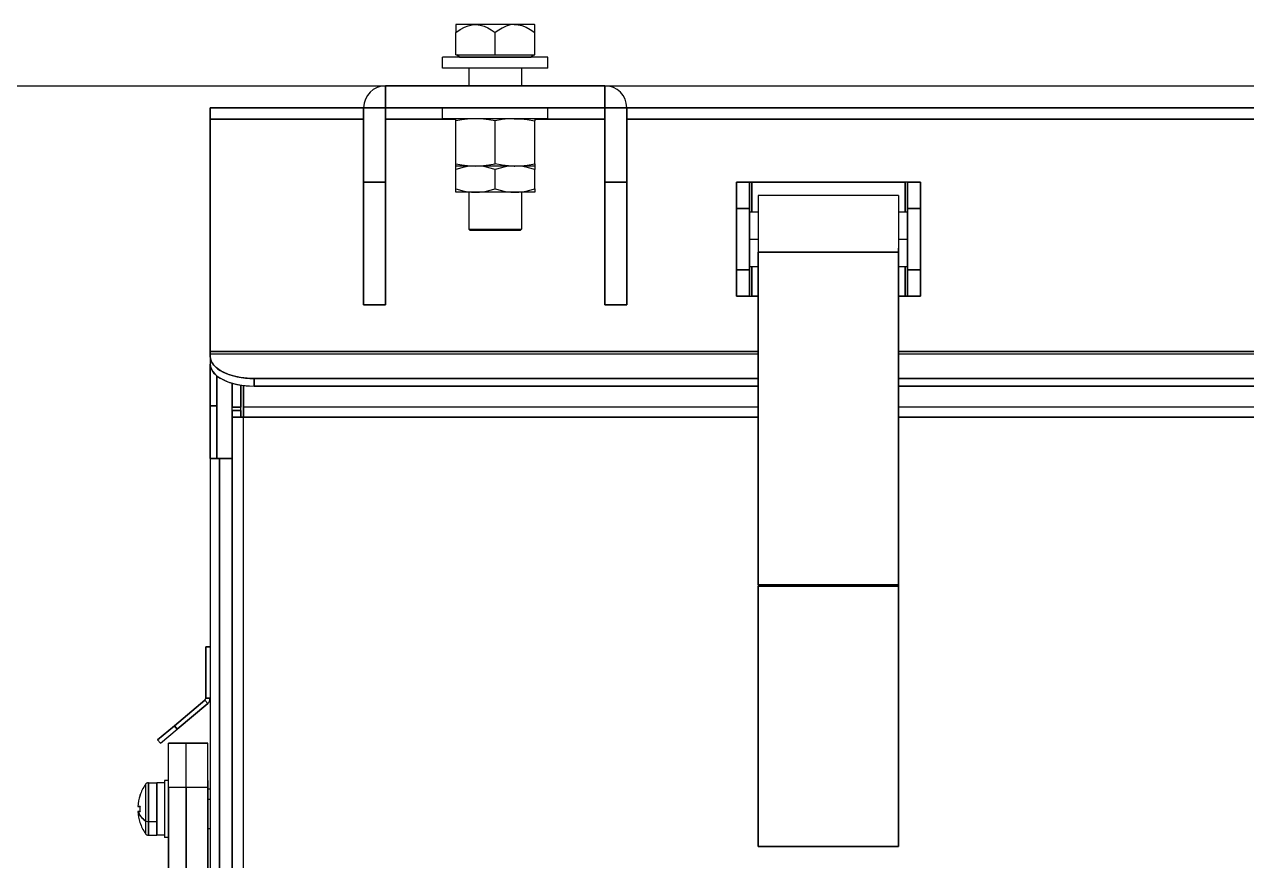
# Model space of a CAD drawing. Extents: x 39751 to 116307, y -36149 to -14965.
# Drawn here: x 52134.5 to 52413.2, y -20576.8 to -20386 of the extents above; entities that cross this region are included whole.
import ezdxf

# ---------------------------------------------------------------- set-up
doc = ezdxf.new("R2010")
doc.units = 0
doc.header["$LTSCALE"] = 1500
doc.layers.add('confine1', color=3, linetype='Continuous')

# ---------------------------------------------------------------- blocks, each defined once
blk = doc.blocks.new('A$C24CB74E6')
at = {"color": 7, "ltscale": 8.2401e-05}
for p, q in [((88.51, 509), (88.5, 508.99)), ((106.49, 509), (106.5, 508.99))]:
    blk.add_line(p, q, dxfattribs=at)
at = {"color": 7, "ltscale": 0.009184}
for p, q in [((88.5, 508.99), (88.5, 507.15)), ((106.5, 507.15), (106.5, 508.99))]:
    blk.add_line(p, q, dxfattribs=at)
at = {"color": 7, "ltscale": 0.066499}
blk.add_line((101.81, 509), (88.51, 509), dxfattribs=at)
at = {"color": 7, "ltscale": 0.023403}
blk.add_line((106.49, 509), (101.81, 509), dxfattribs=at)
at = {"color": 7, "ltscale": 0.025249}
for p, q in [((88.5, 502.1), (88.5, 507.15)), ((97.5, 502.1), (97.5, 507.15)), ((106.5, 502.1), (106.5, 507.15))]:
    blk.add_line(p, q, dxfattribs=at)
at = {"color": 7, "ltscale": 0.045}
for p, q in [((88.5, 502.1), (97.5, 502.1)), ((97.5, 502.1), (106.5, 502.1)), ((102, 476.7), (93, 476.7)), ((102, 470.7), (93, 470.7))]:
    blk.add_line(p, q, dxfattribs=at)
at = {"color": 7, "ltscale": 0.004245}
for p, q in [((89.37, 501.5), (88.76, 502.1)), ((105.63, 501.5), (106.24, 502.1))]:
    blk.add_line(p, q, dxfattribs=at)
at = {"color": 7, "ltscale": 0.06}
for p, q in [((97.5, 501.5), (85.5, 501.5)), ((97.5, 499), (85.5, 499)), ((109.5, 501.5), (97.5, 501.5)), ((109.5, 499), (97.5, 499)), ((97.5, 487.5), (85.5, 487.5)), ((109.5, 487.5), (97.5, 487.5)), ((20.3, 336), (20.3, 324)), ((20.3, 336), (20.3, 324))]:
    blk.add_line(p, q, dxfattribs=at)
at = {"color": 7, "ltscale": 0.0125}
for p, q in [((85.5, 499), (85.5, 501.5)), ((109.5, 499), (109.5, 501.5)), ((85.5, 487.5), (85.5, 490)), ((109.5, 487.5), (109.5, 490))]:
    blk.add_line(p, q, dxfattribs=at)
at = {"color": 7, "ltscale": 0.021172}
blk.add_line((89.37, 501.5), (93.6, 501.5), dxfattribs=at)
at = {"color": 7, "ltscale": 0.02}
for p, q in [((91.5, 499), (91.5, 495)), ((103.5, 499), (103.5, 495)), ((23, 345), (27, 345)), ((27, 345), (23, 345)), ((23, 345), (27, 345)), ((23, 335), (27, 335)), ((23, 335), (27, 335))]:
    blk.add_line(p, q, dxfattribs=at)
at = {"color": 7, "ltscale": 0.060176}
blk.add_line((93.6, 501.5), (105.63, 501.5), dxfattribs=at)
at = {"color": 7, "ltscale": 0.025}
for p, q in [((72.5, 495), (72.5, 490)), ((72.5, 490), (72.5, 495)), ((122.5, 495), (122.5, 490)), ((122.5, 490), (122.5, 495)), ((67.5, 490), (72.5, 490)), ((72.5, 490), (67.5, 490)), ((127.5, 490), (122.5, 490)), ((122.5, 490), (127.5, 490)), ((67.5, 473), (72.5, 473)), ((72.5, 473), (67.5, 473)), ((127.5, 473), (122.5, 473)), ((122.5, 473), (127.5, 473)), ((67.5, 445), (72.5, 445)), ((72.5, 445), (67.5, 445)), ((122.5, 445), (127.5, 445)), ((127.5, 445), (122.5, 445)), ((27, 345), (32, 345)), ((32, 345), (27, 345)), ((27, 345), (32, 345)), ((27, 335), (32, 335)), ((27, 335), (32, 335))]:
    blk.add_line(p, q, dxfattribs=at)
at = {"color": 7, "ltscale": 0.25}
for p, q in [((72.5, 495), (122.5, 495)), ((122.5, 495), (72.5, 495)), ((122.5, 490), (72.5, 490)), ((72.5, 490), (122.5, 490))]:
    blk.add_line(p, q, dxfattribs=at)
at = {"color": 7, "ltscale": 0.095}
for p, q in [((91.5, 495), (72.5, 495)), ((91.5, 495), (72.5, 495)), ((72.5, 495), (91.5, 495)), ((122.5, 495), (103.5, 495)), ((122.5, 495), (103.5, 495)), ((103.5, 495), (122.5, 495))]:
    blk.add_line(p, q, dxfattribs=at)
at = {"color": 7, "ltscale": 0.07}
for p, q in [((90.5, 495), (104.5, 495)), ((152.5, 467), (152.5, 453)), ((152.5, 453), (152.5, 467)), ((155.5, 453), (155.5, 467)), ((155.5, 467), (155.5, 453)), ((191.5, 453), (191.5, 467)), ((191.5, 467), (191.5, 453)), ((194.5, 467), (194.5, 453)), ((194.5, 453), (194.5, 467))]:
    blk.add_line(p, q, dxfattribs=at)
at = {"color": 7, "ltscale": 0.005}
for p, q in [((91.5, 495), (90.5, 495)), ((91.5, 495), (90.5, 495)), ((91.5, 495), (90.5, 495)), ((104.5, 495), (103.5, 495)), ((104.5, 495), (103.5, 495)), ((104.5, 495), (103.5, 495)), ((31.5, 367), (32.5, 367)), ((32.5, 367), (31.5, 367)), ((32.5, 367), (31.5, 367)), ((31.29, 354.82), (31.93, 354.05)), ((31.93, 354.05), (31.29, 354.82)), ((31.5, 355.28), (32.5, 355.28)), ((32.5, 355.28), (31.5, 355.28)), ((24.97, 348.22), (24.33, 348.98)), ((24.33, 348.98), (24.97, 348.22))]:
    blk.add_line(p, q, dxfattribs=at)
at = {"color": 7, "ltscale": 0.013}
for p, q in [((32.5, 487.4), (32.5, 490)), ((32.5, 490), (32.5, 487.4)), ((189.5, 413.85), (189.5, 416.45))]:
    blk.add_line(p, q, dxfattribs=at)
at = {"color": 7, "ltscale": 0.175}
for p, q in [((32.5, 490), (67.5, 490)), ((67.5, 490), (32.5, 490)), ((67.5, 490), (32.5, 490)), ((67.5, 487.4), (32.5, 487.4)), ((32.5, 487.4), (67.5, 487.4)), ((191, 473), (156, 473)), ((156, 473), (191, 473)), ((191, 473), (156, 473))]:
    blk.add_line(p, q, dxfattribs=at)
at = {"color": 7, "ltscale": 0.085}
for p, q in [((67.5, 490), (67.5, 473)), ((67.5, 473), (67.5, 490)), ((72.5, 473), (72.5, 490)), ((72.5, 490), (72.5, 473)), ((122.5, 473), (122.5, 490)), ((122.5, 490), (122.5, 473)), ((127.5, 490), (127.5, 473)), ((127.5, 473), (127.5, 490))]:
    blk.add_line(p, q, dxfattribs=at)
at = {"color": 7, "ltscale": 0.225}
for p, q in [((72.5, 445), (72.5, 490)), ((127.5, 445), (127.5, 490))]:
    blk.add_line(p, q, dxfattribs=at)
at = {"color": 7}
for p, q in [((127.5, 490), (437.5, 490)), ((437.5, 490), (127.5, 490)), ((437.5, 490), (127.5, 490)), ((437.5, 487.4), (127.5, 487.4)), ((127.5, 487.4), (437.5, 487.4)), ((157.5, 434.35), (32.5, 434.35)), ((32.5, 434.35), (157.5, 434.35)), ((32.5, 433.83), (157.5, 433.83)), ((32.5, 433.83), (157.5, 433.83)), ((375.5, 434.35), (189.5, 434.35)), ((189.5, 434.35), (375.5, 434.35)), ((189.5, 433.83), (375.5, 433.83)), ((189.5, 433.83), (375.5, 433.83)), ((42.5, 428.23), (157.5, 428.23)), ((157.5, 428.23), (42.5, 428.23)), ((157.5, 426.49), (42.5, 426.49)), ((42.5, 426.49), (157.5, 426.49)), ((189.5, 428.23), (375.5, 428.23)), ((375.5, 428.23), (189.5, 428.23)), ((375.5, 426.49), (189.5, 426.49)), ((189.5, 426.49), (375.5, 426.49)), ((157.5, 421.67), (40.1, 421.67)), ((157.5, 421.67), (40.1, 421.67)), ((375.5, 421.67), (189.5, 421.67)), ((375.5, 421.67), (189.5, 421.67)), ((37.5, 7.52), (37.5, 419.42)), ((37.5, 419.42), (37.5, 7.52)), ((40.1, 419.42), (157.5, 419.42)), ((40.1, 7.52), (40.1, 419.42)), ((40.1, 7.52), (40.1, 419.42)), ((157.5, 419.42), (40.1, 419.42)), ((189.5, 419.42), (375.5, 419.42)), ((375.5, 419.42), (189.5, 419.42)), ((32.5, 410), (32.5, 16.1)), ((32.5, 410), (32.5, 16.1)), ((34.6, 16.1), (34.6, 410)), ((34.6, 410), (34.6, 16.1)), ((23, 335), (23, 175)), ((23, 175), (23, 335)), ((27, 175), (27, 335)), ((27, 335), (27, 175)), ((27, 335), (27, 175)), ((27, 175), (27, 335)), ((32, 175), (32, 335)), ((32, 335), (32, 175))]:
    blk.add_line(p, q, dxfattribs=at)
at = {"color": 7, "ltscale": 0.265268}
for p, q in [((32.5, 487.4), (32.5, 434.35)), ((32.5, 434.35), (32.5, 487.4))]:
    blk.add_line(p, q, dxfattribs=at)
at = {"color": 7, "ltscale": 0.08}
for p, q in [((88.5, 487.4), (72.5, 487.4)), ((72.5, 487.4), (88.5, 487.4)), ((122.5, 487.4), (106.5, 487.4)), ((106.5, 487.4), (122.5, 487.4))]:
    blk.add_line(p, q, dxfattribs=at)
at = {"color": 7, "ltscale": 0.002534}
for p, q in [((88.5, 486.99), (88.5, 487.5)), ((106.5, 487.5), (106.5, 486.99)), ((88.5, 476.7), (88.5, 477.21)), ((106.5, 477.21), (106.5, 476.7))]:
    blk.add_line(p, q, dxfattribs=at)
at = {"color": 7, "ltscale": 0.048933}
for p, q in [((88.5, 477.21), (88.5, 486.99)), ((97.5, 477.21), (97.5, 486.99)), ((106.5, 477.21), (106.5, 486.99))]:
    blk.add_line(p, q, dxfattribs=at)
at = {"color": 7, "ltscale": 0.000869191}
blk.add_line((101.82, 487.5), (101.99, 487.5), dxfattribs=at)
at = {"color": 7, "ltscale": 0.0225}
for p, q in [((93, 476.7), (88.5, 476.7)), ((106.5, 476.7), (102, 476.7)), ((106.5, 476.7), (102, 476.7)), ((106.5, 470.7), (102, 470.7))]:
    blk.add_line(p, q, dxfattribs=at)
at = {"color": 7, "ltscale": 0.005508}
for p, q in [((89.6, 476.7), (88.5, 476.7)), ((89.6, 470.7), (88.5, 470.7))]:
    blk.add_line(p, q, dxfattribs=at)
at = {"color": 7, "ltscale": 0.003624}
for p, q in [((88.5, 475.98), (88.5, 476.7)), ((88.5, 470.7), (88.5, 471.42))]:
    blk.add_line(p, q, dxfattribs=at)
at = {"color": 7, "ltscale": 0.016992}
for p, q in [((93, 476.7), (89.6, 476.7)), ((93, 470.7), (89.6, 470.7))]:
    blk.add_line(p, q, dxfattribs=at)
at = {"color": 7, "ltscale": 0.044072}
blk.add_line((101.81, 476.7), (93, 476.7), dxfattribs=at)
at = {"color": 7, "ltscale": 0.000927734}
blk.add_line((102, 476.7), (101.81, 476.7), dxfattribs=at)
at = {"color": 7, "ltscale": 0.000918007}
blk.add_line((101.82, 476.7), (102, 476.7), dxfattribs=at)
at = {"color": 7, "ltscale": 0.004019}
for p, q in [((106.5, 476.7), (106.5, 475.9)), ((106.5, 471.5), (106.5, 470.7))]:
    blk.add_line(p, q, dxfattribs=at)
at = {"color": 7, "ltscale": 0.000395203}
for p, q in [((88.5, 475.98), (88.5, 475.9)), ((88.5, 471.42), (88.5, 471.5))]:
    blk.add_line(p, q, dxfattribs=at)
at = {"color": 7, "ltscale": 0.021961}
for p, q in [((88.5, 471.5), (88.5, 475.9)), ((97.5, 471.5), (97.5, 475.9)), ((106.5, 471.5), (106.5, 475.9))]:
    blk.add_line(p, q, dxfattribs=at)
at = {"color": 7, "ltscale": 0.14}
for p, q in [((67.5, 473), (67.5, 445)), ((67.5, 445), (67.5, 473)), ((72.5, 445), (72.5, 473)), ((72.5, 473), (72.5, 445)), ((122.5, 445), (122.5, 473)), ((122.5, 473), (122.5, 445)), ((127.5, 445), (127.5, 473)), ((127.5, 473), (127.5, 445))]:
    blk.add_line(p, q, dxfattribs=at)
at = {"color": 7, "ltscale": 0.0175}
for p, q in [((152.5, 473), (156, 473)), ((194.5, 473), (191, 473)), ((37.5, 410), (34, 410)), ((34, 410), (37.5, 410))]:
    blk.add_line(p, q, dxfattribs=at)
at = {"color": 7, "ltscale": 0.03}
for p, q in [((152.5, 473), (152.5, 467)), ((152.5, 467), (152.5, 473)), ((155.5, 467), (155.5, 473)), ((155.5, 473), (155.5, 467)), ((191.5, 473), (191.5, 467)), ((191.5, 467), (191.5, 473)), ((194.5, 473), (194.5, 467)), ((194.5, 467), (194.5, 473)), ((152.5, 453), (152.5, 447)), ((152.5, 447), (152.5, 453)), ((155.5, 447), (155.5, 453)), ((155.5, 453), (155.5, 447)), ((191.5, 447), (191.5, 453)), ((191.5, 453), (191.5, 447)), ((194.5, 453), (194.5, 447)), ((194.5, 447), (194.5, 453))]:
    blk.add_line(p, q, dxfattribs=at)
at = {"color": 7, "ltscale": 0.015}
for p, q in [((155.5, 473), (152.5, 473)), ((155.5, 473), (152.5, 473)), ((152.5, 473), (155.5, 473)), ((194.5, 473), (191.5, 473)), ((194.5, 473), (191.5, 473)), ((191.5, 473), (194.5, 473)), ((155.5, 467), (152.5, 467)), ((152.5, 467), (155.5, 467)), ((191.5, 467), (194.5, 467)), ((194.5, 467), (191.5, 467)), ((155.5, 453), (152.5, 453)), ((152.5, 453), (155.5, 453)), ((191.5, 453), (194.5, 453)), ((194.5, 453), (191.5, 453)), ((155.5, 447), (152.5, 447)), ((152.5, 447), (155.5, 447)), ((191.5, 447), (194.5, 447)), ((194.5, 447), (191.5, 447))]:
    blk.add_line(p, q, dxfattribs=at)
at = {"color": 7, "ltscale": 0.03375}
for p, q in [((155.5, 473), (155.5, 466.25)), ((156, 466.25), (156, 473)), ((156, 473), (156, 466.25)), ((191, 473), (191, 466.25)), ((191, 466.25), (191, 473))]:
    blk.add_line(p, q, dxfattribs=at)
at = {"color": 7, "ltscale": 0.0025}
for p, q in [((155.5, 473), (156, 473)), ((156, 473), (155.5, 473)), ((191.5, 473), (191, 473)), ((191.5, 473), (191, 473)), ((155.5, 447), (156, 447)), ((155.5, 447), (156, 447)), ((191.5, 447), (191, 447)), ((191, 447), (191.5, 447)), ((32, 334.5), (32, 335)), ((32.5, 334.5), (32, 334.5)), ((32.5, 334.5), (32, 334.5)), ((32.5, 332.16), (32, 332.16)), ((32.5, 332.16), (32, 332.16)), ((32.5, 325.5), (32, 325.5))]:
    blk.add_line(p, q, dxfattribs=at)
at = {"color": 7, "ltscale": 0.13}
blk.add_line((194.5, 447), (194.5, 473), dxfattribs=at)
at = {"color": 7, "ltscale": 0.041925}
for p, q in [((91.5, 470.7), (91.5, 462.32)), ((103.5, 470.7), (103.5, 462.32))]:
    blk.add_line(p, q, dxfattribs=at)
at = {"color": 7, "ltscale": 0.064619}
for p, q in [((157.5, 470), (157.5, 457.08)), ((189.5, 470), (189.5, 457.08)), ((189.5, 470), (189.5, 457.08))]:
    blk.add_line(p, q, dxfattribs=at)
at = {"color": 7, "ltscale": 0.16}
for p, q in [((189.5, 470), (157.5, 470)), ((189.5, 457.08), (157.5, 457.08)), ((157.5, 457.08), (189.5, 457.08)), ((189.5, 381.14), (157.5, 381.14)), ((189.5, 381.14), (157.5, 381.14)), ((189.5, 380.85), (157.5, 380.85)), ((157.5, 380.85), (189.5, 380.85)), ((157.5, 321.45), (189.5, 321.45)), ((189.5, 321.45), (157.5, 321.45))]:
    blk.add_line(p, q, dxfattribs=at)
at = {"color": 7, "ltscale": 0.064198}
blk.add_line((157.5, 469.92), (157.5, 457.08), dxfattribs=at)
at = {"color": 7, "ltscale": 0.003973}
blk.add_line((155.5, 466.5), (155.5, 465.7), dxfattribs=at)
at = {"color": 7, "ltscale": 0.01}
for p, q in [((155.5, 466.25), (157.5, 466.25)), ((189.5, 466.25), (191.5, 466.25)), ((155.5, 460), (157.5, 460)), ((155.5, 460), (157.5, 460)), ((189.5, 460), (191.5, 460)), ((189.5, 460), (191.5, 460)), ((155.5, 453.75), (157.5, 453.75)), ((189.5, 453.75), (191.5, 453.75)), ((37.5, 421.67), (39.5, 421.67)), ((39.5, 421.67), (37.5, 421.67)), ((37.5, 420.92), (39.5, 420.92)), ((39.5, 420.92), (37.5, 420.92)), ((37.5, 420.92), (39.5, 420.92)), ((37.5, 420.92), (39.5, 420.92)), ((39.5, 419.42), (37.5, 419.42)), ((189.5, 414.45), (189.5, 416.45)), ((189.5, 414.45), (189.5, 416.45)), ((189.5, 416.45), (189.5, 414.45)), ((32, 325.5), (32, 323.5))]:
    blk.add_line(p, q, dxfattribs=at)
at = {"color": 7, "ltscale": 0.061021}
for p, q in [((155.5, 453.5), (155.5, 465.7)), ((194.5, 454.3), (194.5, 466.5))]:
    blk.add_line(p, q, dxfattribs=at)
at = {"color": 7, "ltscale": 0.045233}
blk.add_line((189.5, 467), (189.5, 457.95), dxfattribs=at)
at = {"color": 7, "ltscale": 0.045232}
blk.add_line((189.5, 467), (189.5, 457.95), dxfattribs=at)
at = {"color": 7, "ltscale": 0.061018}
blk.add_line((194.5, 465.7), (194.5, 453.5), dxfattribs=at)
at = {"color": 7, "ltscale": 0.015615}
blk.add_line((91.5, 462.32), (94.62, 462.32), dxfattribs=at)
at = {"color": 7, "ltscale": 0.00152}
for p, q in [((91.71, 462.1), (91.5, 462.32)), ((103.29, 462.1), (103.5, 462.32))]:
    blk.add_line(p, q, dxfattribs=at)
at = {"color": 7, "ltscale": 0.015059}
blk.add_line((91.71, 462.1), (94.73, 462.1), dxfattribs=at)
at = {"color": 7, "ltscale": 0.044385}
blk.add_line((94.62, 462.32), (103.5, 462.32), dxfattribs=at)
at = {"color": 7, "ltscale": 0.042793}
blk.add_line((94.73, 462.1), (103.29, 462.1), dxfattribs=at)
at = {"color": 7, "ltscale": 0.379663}
for p, q in [((157.5, 457.08), (157.5, 381.14)), ((157.5, 381.14), (157.5, 457.08)), ((189.5, 457.08), (189.5, 381.14)), ((189.5, 381.14), (189.5, 457.08))]:
    blk.add_line(p, q, dxfattribs=at)
at = {"color": 7, "ltscale": 0.379664}
blk.add_line((189.5, 382.02), (189.5, 457.95), dxfattribs=at)
at = {"color": 7, "ltscale": 0.004386}
blk.add_line((189.5, 457.08), (189.5, 457.95), dxfattribs=at)
at = {"color": 7, "ltscale": 0.033749}
for p, q in [((155.5, 453.75), (155.5, 447)), ((156, 447), (156, 453.75)), ((156, 453.75), (156, 447)), ((191, 453.75), (191, 447)), ((191, 447), (191, 453.75))]:
    blk.add_line(p, q, dxfattribs=at)
at = {"color": 7, "ltscale": 0.0075}
for p, q in [((157.5, 447), (156, 447)), ((156, 447), (157.5, 447)), ((191, 447), (189.5, 447)), ((189.5, 447), (191, 447)), ((34, 422), (32.5, 422)), ((32.5, 422), (34, 422)), ((39.5, 419.42), (39.5, 420.92)), ((32.5, 410), (34, 410)), ((34, 410), (32.5, 410))]:
    blk.add_line(p, q, dxfattribs=at)
at = {"color": 7, "ltscale": 0.002598}
for p, q in [((32.5, 433.83), (32.5, 434.35)), ((32.5, 434.35), (32.5, 433.83))]:
    blk.add_line(p, q, dxfattribs=at)
at = {"color": 7, "ltscale": 0.003002}
for p, q in [((32.5, 433.83), (32.5, 433.23)), ((32.5, 433.23), (32.5, 433.83))]:
    blk.add_line(p, q, dxfattribs=at)
at = {"color": 7, "ltscale": 0.00866}
for p, q in [((32.5, 433.23), (32.5, 431.49)), ((32.5, 433.23), (32.5, 431.49)), ((42.5, 426.49), (42.5, 428.23)), ((42.5, 428.23), (42.5, 426.49))]:
    blk.add_line(p, q, dxfattribs=at)
at = {"color": 7, "ltscale": 0.008661}
blk.add_line((32.5, 433.23), (32.5, 431.49), dxfattribs=at)
at = {"color": 7, "ltscale": 0.047472}
blk.add_line((32.5, 422), (32.5, 431.49), dxfattribs=at)
at = {"color": 7, "ltscale": 0.047467}
blk.add_line((32.5, 431.49), (32.5, 422), dxfattribs=at)
at = {"color": 7, "ltscale": 0.034302}
blk.add_line((34, 428.86), (34, 422), dxfattribs=at)
at = {"color": 7, "ltscale": 0.034296}
blk.add_line((34, 422), (34, 428.86), dxfattribs=at)
at = {"color": 7, "ltscale": 0.094296}
blk.add_line((34, 410), (34, 428.86), dxfattribs=at)
at = {"color": 7, "ltscale": 0.094302}
blk.add_line((34, 428.86), (34, 410), dxfattribs=at)
at = {"color": 7, "ltscale": 0.027493}
blk.add_line((37.5, 427.16), (37.5, 421.67), dxfattribs=at)
at = {"color": 7, "ltscale": 0.027494}
blk.add_line((37.5, 421.67), (37.5, 427.16), dxfattribs=at)
at = {"color": 7, "ltscale": 0.025295}
for p, q in [((39.5, 421.67), (39.5, 426.72)), ((39.5, 426.72), (39.5, 421.67))]:
    blk.add_line(p, q, dxfattribs=at)
at = {"color": 7, "ltscale": 0.02901}
blk.add_line((39.5, 420.92), (39.5, 426.72), dxfattribs=at)
at = {"color": 7, "ltscale": 0.024835}
blk.add_line((40.1, 421.67), (40.1, 426.64), dxfattribs=at)
at = {"color": 7, "ltscale": 0.024841}
blk.add_line((40.1, 426.64), (40.1, 421.67), dxfattribs=at)
at = {"color": 7, "ltscale": 0.060001}
for p, q in [((32.5, 422), (32.5, 410)), ((32.5, 410), (32.5, 422)), ((34, 410), (34, 422)), ((34, 422), (34, 410))]:
    blk.add_line(p, q, dxfattribs=at)
at = {"color": 7, "ltscale": 0.003715}
for p, q in [((37.5, 420.92), (37.5, 421.67)), ((37.5, 420.92), (37.5, 421.67)), ((39.5, 420.92), (39.5, 421.67)), ((39.5, 420.92), (39.5, 421.67))]:
    blk.add_line(p, q, dxfattribs=at)
at = {"color": 7, "ltscale": 0.007506}
for p, q in [((37.5, 420.92), (37.5, 419.42)), ((37.5, 419.42), (37.5, 420.92)), ((39.5, 419.42), (39.5, 420.92)), ((39.5, 420.92), (39.5, 419.42))]:
    blk.add_line(p, q, dxfattribs=at)
at = {"color": 7, "ltscale": 0.011258}
for p, q in [((40.1, 419.42), (40.1, 421.67)), ((40.1, 421.67), (40.1, 419.42))]:
    blk.add_line(p, q, dxfattribs=at)
at = {"color": 7, "ltscale": 0.012998}
for p, q in [((37.5, 419.42), (40.1, 419.42)), ((40.1, 419.42), (37.5, 419.42))]:
    blk.add_line(p, q, dxfattribs=at)
at = {"color": 7, "ltscale": 6.10352e-06}
blk.add_line((39.5, 419.42), (39.5, 419.42), dxfattribs=at)
blk.add_line((39.5, 419.42), (39.5, 419.42), dxfattribs=at)
at = {"color": 7, "ltscale": 0.002998}
for p, q in [((39.5, 419.42), (40.1, 419.42)), ((40.1, 419.42), (39.5, 419.42)), ((40.1, 419.42), (39.5, 419.42))]:
    blk.add_line(p, q, dxfattribs=at)
at = {"color": 7, "ltscale": 0.003}
blk.add_line((189.5, 413.85), (189.5, 414.45), dxfattribs=at)
blk.add_line((189.5, 413.85), (189.5, 414.45), dxfattribs=at)
at = {"color": 7, "ltscale": 0.047}
for p, q in [((189.5, 404.45), (189.5, 413.85)), ((189.5, 404.45), (189.5, 413.85)), ((189.5, 413.85), (189.5, 404.45))]:
    blk.add_line(p, q, dxfattribs=at)
at = {"color": 7, "ltscale": 0.014502}
for p, q in [((37.5, 410), (34.6, 410)), ((34.6, 410), (37.5, 410))]:
    blk.add_line(p, q, dxfattribs=at)
at = {"color": 7, "ltscale": 0.005847}
blk.add_line((189.5, 382.02), (189.5, 380.85), dxfattribs=at)
at = {"color": 7, "ltscale": 0.004385}
blk.add_line((189.5, 381.14), (189.5, 382.02), dxfattribs=at)
at = {"color": 7, "ltscale": 0.001462}
for p, q in [((157.5, 381.14), (157.5, 380.85)), ((157.5, 381.14), (157.5, 380.85)), ((189.5, 381.14), (189.5, 380.85)), ((189.5, 380.85), (189.5, 381.14))]:
    blk.add_line(p, q, dxfattribs=at)
at = {"color": 7, "ltscale": 0.297012}
for p, q in [((157.5, 321.45), (157.5, 380.85)), ((157.5, 380.85), (157.5, 321.45)), ((189.5, 321.45), (189.5, 380.85)), ((189.5, 321.45), (189.5, 380.85)), ((189.5, 380.85), (189.5, 321.45))]:
    blk.add_line(p, q, dxfattribs=at)
at = {"color": 7, "ltscale": 0.058601}
for p, q in [((31.5, 355.28), (31.5, 367)), ((31.5, 367), (31.5, 355.28))]:
    blk.add_line(p, q, dxfattribs=at)
at = {"color": 7, "ltscale": 0.045401}
for p, q in [((31.29, 354.82), (24.33, 348.98)), ((24.33, 348.98), (31.29, 354.82)), ((31.29, 354.82), (24.33, 348.98)), ((31.93, 354.05), (24.97, 348.22)), ((24.97, 348.22), (31.93, 354.05))]:
    blk.add_line(p, q, dxfattribs=at)
at = {"color": 7, "ltscale": 0.024999}
for p, q in [((24.33, 348.98), (20.5, 345.77)), ((20.5, 345.77), (24.33, 348.98)), ((20.5, 345.77), (24.33, 348.98)), ((21.14, 345), (24.97, 348.22)), ((21.14, 345), (24.97, 348.22))]:
    blk.add_line(p, q, dxfattribs=at)
at = {"color": 7, "ltscale": 0.004999}
blk.add_line((20.5, 345.77), (21.14, 345), dxfattribs=at)
blk.add_line((20.5, 345.77), (21.14, 345), dxfattribs=at)
at = {"color": 7, "ltscale": 0.05}
for p, q in [((23, 335), (23, 345)), ((23, 335), (23, 345)), ((27, 335), (27, 345)), ((27, 335), (27, 345)), ((27, 335), (27, 345)), ((27, 335), (27, 345)), ((32, 335), (32, 345)), ((32, 335), (32, 345)), ((32, 335), (32, 345))]:
    blk.add_line(p, q, dxfattribs=at)
at = {"color": 7, "ltscale": 0.041456}
blk.add_line((17.72, 335.6), (17.72, 327.31), dxfattribs=at)
blk.add_line((17.72, 335.6), (17.72, 327.31), dxfattribs=at)
at = {"color": 7, "ltscale": 0.044383}
for p, q in [((18.46, 327.12), (18.46, 336)), ((18.46, 336), (18.46, 327.12)), ((20.3, 336), (20.3, 327.12))]:
    blk.add_line(p, q, dxfattribs=at)
at = {"color": 7, "ltscale": 0.00918}
for p, q in [((18.46, 336), (20.3, 336)), ((18.46, 336), (20.3, 336)), ((18.46, 327.12), (20.3, 327.12)), ((18.46, 327.12), (20.3, 327.12)), ((18.46, 324), (20.3, 324))]:
    blk.add_line(p, q, dxfattribs=at)
at = {"color": 7, "ltscale": 0.008999}
for p, q in [((22.1, 336), (20.3, 336)), ((22.1, 336), (20.3, 336)), ((22.1, 336), (20.3, 336)), ((22.1, 336), (20.3, 336)), ((22.1, 324), (20.3, 324)), ((22.1, 324), (20.3, 324))]:
    blk.add_line(p, q, dxfattribs=at)
at = {"color": 7, "ltscale": 0.044382}
blk.add_line((20.3, 327.12), (20.3, 336), dxfattribs=at)
at = {"color": 7, "ltscale": 0.004502}
for p, q in [((23, 336.5), (22.1, 336.5)), ((23, 336.5), (22.1, 336.5)), ((23, 336.5), (22.1, 336.5)), ((23, 336.5), (22.1, 336.5)), ((23, 323.5), (22.1, 323.5)), ((23, 323.5), (22.1, 323.5))]:
    blk.add_line(p, q, dxfattribs=at)
at = {"color": 7, "ltscale": 0.065}
blk.add_line((22.1, 336.5), (22.1, 323.5), dxfattribs=at)
blk.add_line((22.1, 336.5), (22.1, 323.5), dxfattribs=at)
at = {"color": 7, "ltscale": 0.016919}
blk.add_line((32, 336.5), (32, 333.12), dxfattribs=at)
blk.add_line((32, 336.5), (32, 333.12), dxfattribs=at)
at = {"color": 7, "ltscale": 0.010001}
blk.add_line((32, 336.5), (32, 334.5), dxfattribs=at)
at = {"color": 7, "ltscale": 0.011713}
blk.add_line((32, 334.5), (32, 332.16), dxfattribs=at)
at = {"color": 7, "ltscale": 8.52967e-05}
blk.add_line((16.5, 333.08), (16.49, 333.09), dxfattribs=at)
at = {"color": 7, "ltscale": 8.62198e-05}
blk.add_line((16.5, 333.08), (16.49, 333.09), dxfattribs=at)
at = {"color": 7, "ltscale": 0.048081}
blk.add_line((32, 333.12), (32, 323.5), dxfattribs=at)
blk.add_line((32, 333.12), (32, 323.5), dxfattribs=at)
at = {"color": 7, "ltscale": 0.033287}
blk.add_line((32, 325.5), (32, 332.16), dxfattribs=at)
at = {"color": 7, "ltscale": 0.002353}
for p, q in [((16.03, 330.57), (16.5, 330.57)), ((16.5, 330.57), (16.03, 330.57)), ((16.5, 329.43), (16.03, 329.43)), ((16.03, 329.43), (16.5, 329.43)), ((16.5, 329.43), (16.03, 329.43)), ((16.03, 329.43), (16.5, 329.43))]:
    blk.add_line(p, q, dxfattribs=at)
at = {"color": 7, "ltscale": 0.000195313}
blk.add_line((16.07, 329.43), (16.03, 329.43), dxfattribs=at)
blk.add_line((16.07, 329.43), (16.03, 329.43), dxfattribs=at)
blk.add_line((16.07, 329.43), (16.03, 329.43), dxfattribs=at)
at = {"color": 7, "ltscale": 0.000170898}
blk.add_line((16.03, 329.43), (16.07, 329.43), dxfattribs=at)
blk.add_line((16.03, 329.43), (16.07, 329.43), dxfattribs=at)
at = {"color": 7, "ltscale": 0.002158}
for p, q in [((16.5, 329.43), (16.07, 329.43)), ((16.07, 329.43), (16.5, 329.43)), ((16.07, 329.43), (16.5, 329.43))]:
    blk.add_line(p, q, dxfattribs=at)
at = {"color": 7, "ltscale": 2.44141e-05}
blk.add_line((16.07, 329.43), (16.07, 329.43), dxfattribs=at)
blk.add_line((16.07, 329.43), (16.07, 329.43), dxfattribs=at)
at = {"color": 7, "ltscale": 0.014588}
blk.add_line((17.72, 327.31), (17.72, 324.4), dxfattribs=at)
at = {"color": 7, "ltscale": 0.014587}
blk.add_line((17.72, 327.31), (17.72, 324.4), dxfattribs=at)
at = {"color": 7, "ltscale": 0.015617}
for p, q in [((18.46, 324), (18.46, 327.12)), ((18.46, 327.12), (18.46, 324)), ((20.3, 324), (20.3, 327.12))]:
    blk.add_line(p, q, dxfattribs=at)
at = {"color": 7, "ltscale": 0.01561}
blk.add_line((20.3, 324), (20.3, 327.12), dxfattribs=at)
at = {"color": 7, "ltscale": 0.0675}
blk.add_line((32, 312), (32, 325.5), dxfattribs=at)
at = {"color": 7}
for points in [[(88.5, 507.15), (89.52, 507.86), (90.46, 508.37), (91.34, 508.72), (92.26, 508.93), (93.17, 508.98), (94.08, 508.87), (95.02, 508.59), (95.79, 508.25), (96.61, 507.77), (97.5, 507.15)], [(101.82, 508.98), (100.93, 508.88), (100.01, 508.61), (99.05, 508.16), (98.3, 507.72), (97.5, 507.15)], [(101.82, 508.98), (102.71, 508.94), (103.61, 508.73), (104.57, 508.36), (105.49, 507.85), (106.5, 507.15)], [(93, 487.5), (92.1, 487.48), (91.18, 487.41), (89.92, 487.25), (88.5, 486.99)], [(97.5, 486.99), (96.08, 487.25), (94.82, 487.41), (93.9, 487.48), (93, 487.5)], [(101.82, 487.5), (100.51, 487.44), (99.12, 487.28), (97.5, 486.99)], [(102, 487.5), (103.35, 487.45), (104.78, 487.3), (106.5, 486.99)], [(88.5, 477.21), (89.92, 476.95), (91.18, 476.79), (92.1, 476.72), (93, 476.7)], [(93, 476.7), (92.1, 476.67), (91.18, 476.56), (89.92, 476.31), (88.5, 475.9)], [(93, 476.7), (93.9, 476.72), (94.82, 476.79), (96.08, 476.95), (97.5, 477.21)], [(97.5, 475.9), (96.08, 476.31), (94.82, 476.56), (93.9, 476.67), (93, 476.7)], [(101.82, 476.7), (100.51, 476.76), (99.12, 476.92), (97.5, 477.21)], [(102, 476.7), (101.1, 476.67), (100.18, 476.56), (98.92, 476.31), (97.5, 475.9)], [(102, 476.7), (103.35, 476.75), (104.78, 476.9), (106.5, 477.21)], [(106.5, 475.9), (105.08, 476.31), (103.82, 476.56), (102.9, 476.67), (102, 476.7)], [(88.5, 471.5), (89.92, 471.09), (91.18, 470.84), (92.1, 470.73), (93, 470.7)], [(93, 470.7), (93.9, 470.73), (94.82, 470.84), (96.08, 471.09), (97.5, 471.5)], [(97.5, 471.5), (98.92, 471.09), (100.18, 470.84), (101.1, 470.73), (102, 470.7)], [(102, 470.7), (102.9, 470.73), (103.82, 470.84), (105.08, 471.09), (106.5, 471.5)], [(42.5, 428.23), (40.96, 428.29), (39.45, 428.46), (38.02, 428.76), (36.69, 429.16), (35.51, 429.65), (34.97, 429.93), (34.49, 430.24), (33.85, 430.72), (33.33, 431.24), (32.93, 431.78), (32.66, 432.35), (32.54, 432.79), (32.5, 433.23)], [(32.5, 431.49), (32.57, 430.92), (32.77, 430.34), (33.1, 429.79), (33.56, 429.25), (33.92, 428.92), (34.34, 428.61), (34.82, 428.29), (35.35, 428), (36.52, 427.49), (37.83, 427.07), (39.25, 426.77), (40.74, 426.57), (42.5, 426.49)], [(16.07, 329.43), (16.23, 328.97), (16.49, 328.53), (16.82, 328.1), (17.12, 327.8), (17.72, 327.31)], [(17.72, 327.31), (17.94, 327.21), (18.2, 327.14), (18.46, 327.12)], [(17.72, 327.31), (17.94, 327.21), (18.2, 327.14), (18.46, 327.12)]]:
    blk.add_lwpolyline(points, dxfattribs=at)
for centre, radius, start, end in [((72.5, 490), 5, 90.0001, 179.9999), ((72.5, 490), 5, 90.0001, 179.9999), ((72.5, 490), 5, 90, 180), ((72.5, 490), 5, 90, 180), ((72.5, 490), 5, 90, 180), ((122.5, 490), 5, 0, 90), ((122.5, 490), 5, 0, 90), ((122.5, 490), 5, 0, 90), ((122.5, 490), 5, 0.0001, 89.9999), ((122.5, 490), 5, 0.0001, 89.9999), ((30.9, 355.28), 0.6, 310.0014, 0.0015), ((30.9, 355.28), 0.6, 310, 360), ((30.9, 355.28), 1.6, 310, 0), ((30.9, 355.28), 1.6, 310, 360), ((30.9, 355.28), 1.6, 310.0001, 359.2415), ((26, 330), 10, 145.9136, 162.0064), ((18.46, 335.1), 0.9, 90.0011, 145.9127), ((18.46, 335.1), 0.9, 90.0011, 145.9127), ((26, 330), 9.99, 162.0414, 176.7234), ((26, 330), 9.98, 162.0401, 176.7267), ((26, 330), 9.99, 183.2749, 197.9584), ((26, 330), 9.99, 183.2741, 197.9598), ((28.34, 330), 11.85, 177.2436, 182.7564), ((28.35, 330), 11.86, 177.2459, 182.7542), ((17.54, 325.55), 1.72, 127.1725, 127.7384), ((17.54, 325.55), 1.72, 127.1725, 127.7384), ((26, 330), 10, 197.9936, 214.0864), ((18.46, 324.9), 0.9, 214.0873, 269.9989)]:
    blk.add_arc(centre, radius, start, end, dxfattribs=at)
for centre, major_axis, ratio, start_param, end_param in [((42.5, 433.23), (-10, 0), 0.5, 6.283185, 7.853982), ((42.5, 431.49), (-10, 0), 0.5, 0, 1.570796), ((26.03, 330.01), (10.03, 0.01), 0.478967, 3.260284, 3.735292)]:
    blk.add_ellipse(centre, major_axis=major_axis, ratio=ratio, start_param=start_param, end_param=end_param, dxfattribs=at)

msp = doc.modelspace()

# ---------------------------------------------------------------- linework, layer by layer
msp.add_line((45257.66, -20400.01), (67215.67, -20400.01))

# ---------------------------------------------------------------- block references
at = {"layer": 'confine1'}
msp.add_blockref('A$C24CB74E6', (52144.37, -20895.01), dxfattribs=at)

doc.saveas('drawing.dxf')
